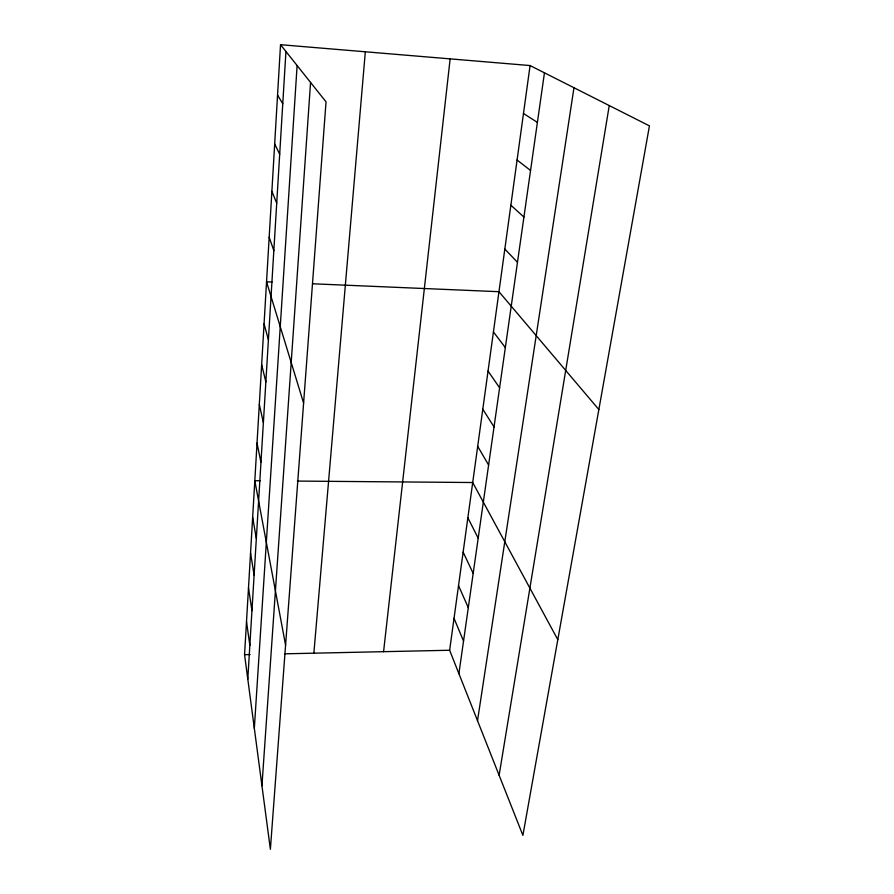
<?xml version="1.0" encoding="UTF-8"?>
<svg xmlns="http://www.w3.org/2000/svg" width="894" height="894" viewBox="0 0 894 894"><rect width="100%" height="100%" fill="white"/><g stroke="black" fill="none" stroke-linecap="round" stroke-linejoin="round"><path stroke-width="1.34" d="M280.526 44.7L326.031 101.86L270.379 849.3L244.554 654.676L280.526 44.7L530.075 65.553L649.446 125.886L522.901 835.365L449.637 650.251L530.075 65.553M247.794 679.094L285.935 51.506M254.332 728.331L297.11 65.53M261.942 785.737L310.564 82.438M313.872 653.179L365.322 51.785M383.582 651.681L450.14 58.87M458.901 673.651L544.457 72.827M477.519 720.687L573.97 87.735M499.12 775.266L609.25 105.57M244.554 654.676L250.141 654.553M284.929 653.805L449.637 650.251M260.31 480.76L254.812 480.715L285.577 645.133M297.356 481.073L472.714 482.525L557.8 639.668M272.011 282.057L266.546 281.822L303.602 403.105M312.967 283.8L498.964 291.701L598.846 409.541M523.482 113.504L537.406 122.4M517.078 160.037L530.555 170.463M510.865 205.207L523.918 217.063M504.831 249.08L517.481 262.288M493.432 331.942L505.333 347.565M488.046 371.099L499.612 387.806M482.805 409.217L494.036 426.952M277.553 95.099L282.761 103.715M477.698 446.352L488.605 465.036M467.864 517.771L478.189 538.222M274.67 143.945L279.699 154.237M463.137 552.134L473.183 573.4M458.533 585.659L468.3 607.663M454.029 618.346L463.539 641.076M271.877 191.305L276.727 203.184M269.172 237.245L273.843 250.599M264.065 323.851L268.412 339.854M261.651 364.707L265.864 381.894M259.316 404.434L263.372 422.739M257.036 443.1L260.97 462.444M252.656 517.347L256.332 538.59M250.555 553.017L254.119 575.133M248.498 587.783L251.952 610.714M246.509 621.654L249.851 645.345"/></g></svg>
